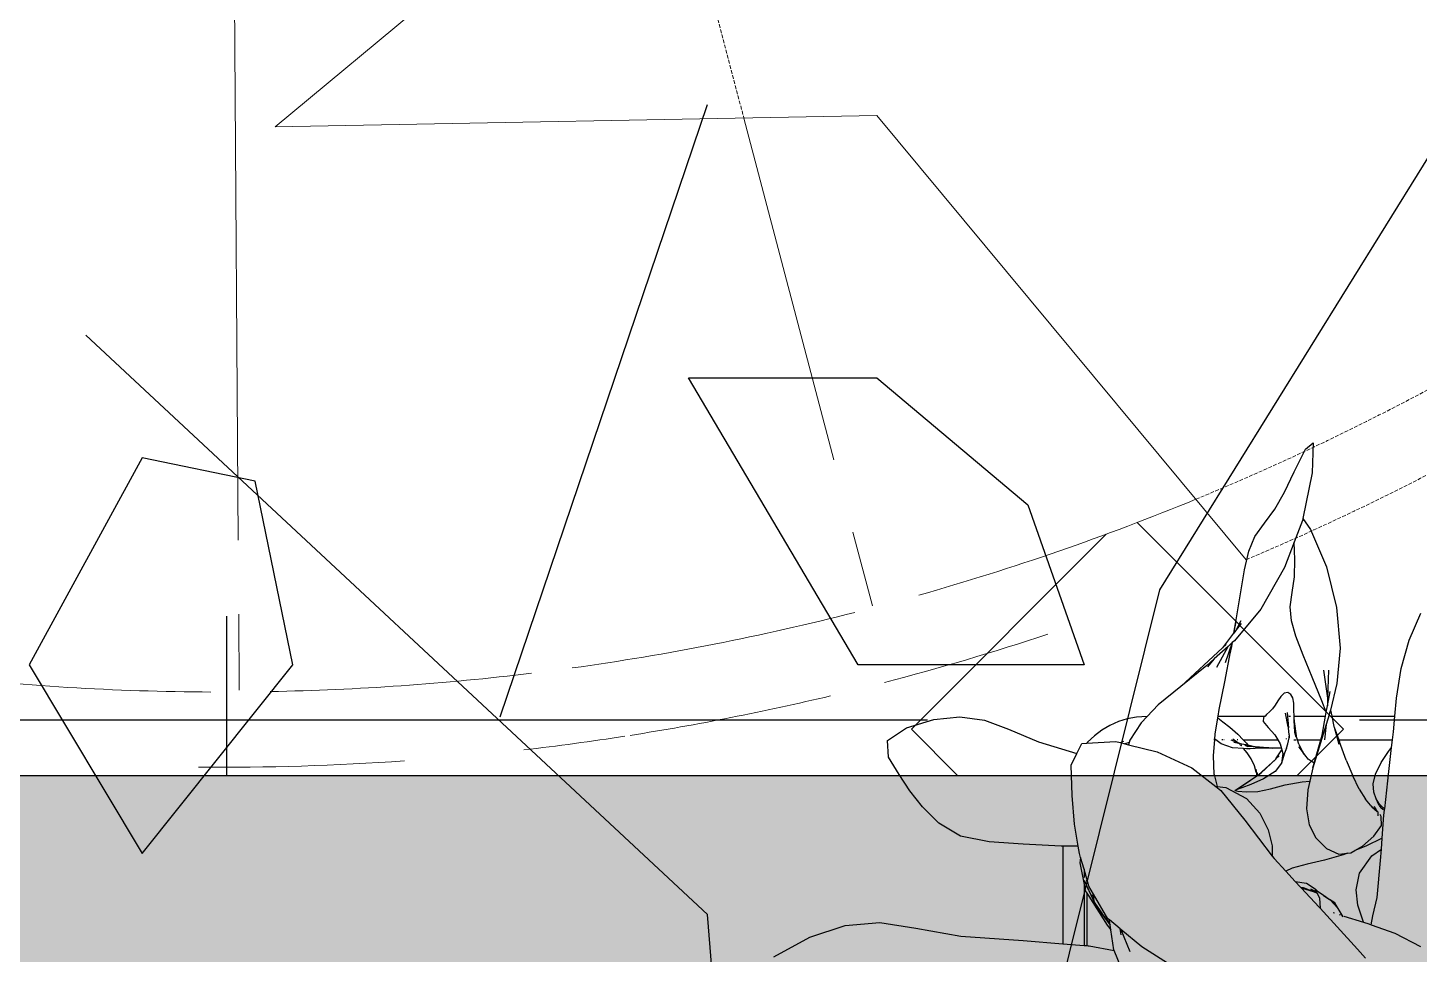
# Model space of a CAD drawing. Header units: millimetres. Extents: x -4865574 to 353735, y -2734656 to 279194.
# Drawn here: x -4839137 to -4838211, y -2673251 to -2672635 of the extents above; entities that cross this region are included whole.
import ezdxf

# ---------------------------------------------------------------- set-up
doc = ezdxf.new("R2010")
doc.units = ezdxf.units.MM
doc.linetypes.add('AM-Overhead', pattern=[3.5, 2.5, -1])
for name, color, linetype in [('+AT9 - Trees', 3, 'Continuous'), ('+AT9-Hardscape', 1, 'Continuous'), ('+AT9-Hatch', 8, 'Continuous')]:
    doc.layers.add(name, color=color, linetype=linetype)
doc.layers.add('STAIR', color=6, linetype='Continuous', lineweight=9)
doc.layers.add('STAIR-1', color=6, linetype='AM-Overhead', lineweight=9)

# ---------------------------------------------------------------- blocks, each defined once
blk = doc.blocks.new('T26')
at = {"color": 0, "linetype": 'Continuous'}
for points in [[(-471.5, 1882.2), (-304.2, 2376.5)], [(304.2, 2376.5), (60.8, 1984.8), (-121.7, 1251), (15.2, 969.6), (45.6, 1174.9), (623.6, 1589.4), (669.2, 2319.4)], [(-45.6, 133.1), (-15.2, 635), (-273.8, 1346), (-304.2, 1722.5), (-806.1, 2190.2)]]:
    blk.add_lwpolyline(points, dxfattribs=at)
for points in [[(0, 1924), (-182.5, 1924), (-319.4, 2155.9), (-167.3, 2155.9), (-45.6, 2053.3)], [(-669.2, 2072.3), (-760.5, 2091.3), (-851.7, 1924), (-760.5, 1771.9), (-638.8, 1924)]]:
    blk.add_lwpolyline(points, close=True, dxfattribs=at)
blk = doc.blocks.new('plant1')
at = {"layer": '+AT9 - Trees'}
for p, q in [((-75.86, 403.09), (-68.34, 418.36)), ((-68.34, 418.36), (-63.14, 422.54)), ((-63.14, 422.54), (-63.81, 402.54)), ((-82.3, 389.69), (-75.86, 403.09)), ((-63.81, 402.54), (-69.96, 372.17)), ((-88.58, 378.29), (-82.3, 389.69)), ((-95.61, 369.01), (-88.58, 378.29)), ((-70.23, 370.81), (-75.73, 356.41)), ((-69.96, 372.17), (-70.23, 370.81)), ((-69.96, 372.17), (-64.95, 364.76)), ((-101.87, 360.21), (-95.61, 369.01)), ((-64.95, 364.76), (-54.37, 340.11)), ((-105.87, 350.33), (-101.87, 360.21)), ((-75.73, 356.41), (-82.18, 339.53)), ((-75.25, 344.96), (-75.73, 356.41)), ((-108.72, 338.04), (-105.87, 350.33)), ((-75.52, 333.45), (-75.25, 344.96)), ((-111.5, 322.07), (-108.72, 338.04)), ((-82.18, 339.53), (-97.85, 311.87)), ((-77.12, 323.03), (-75.52, 333.45)), ((-54.37, 340.11), (-47.67, 312.86)), ((-114.53, 303.53), (-111.5, 322.07)), ((-78.34, 313.35), (-77.12, 323.03)), ((-97.85, 311.87), (-115.52, 290.88)), ((-77.5, 304.12), (-78.34, 313.35)), ((-47.67, 312.86), (-45.25, 286.03)), ((0.67, 291.3), (8.39, 309.16)), ((-114.53, 303.53), (-116.02, 295.82)), ((-115.88, 296), (-114.53, 303.53)), ((-115.21, 296.87), (-115.88, 296)), ((-114.28, 298.08), (-115.21, 296.87)), ((-115.17, 297.04), (-115.21, 296.87)), ((-111.13, 304.1), (-114.28, 298.08)), ((-111.01, 302.31), (-114.28, 298.08)), ((-74.65, 293.88), (-77.5, 304.12)), ((-119.75, 287.07), (-128.88, 278.83)), ((-127.29, 273.22), (-119.75, 287.07)), ((-116.02, 295.82), (-123.54, 286.07)), ((-123.54, 286.07), (-121.04, 288.39)), ((-116.91, 289.63), (-121.67, 276.18)), ((-116.91, 289.63), (-119.75, 287.07)), ((-117.47, 287.14), (-118.85, 281.23)), ((-118.14, 283.44), (-117.47, 287.14)), ((-116.91, 289.63), (-117.47, 287.14)), ((-115.52, 290.88), (-116.91, 289.63)), ((-115.88, 296), (-116.02, 295.82)), ((-69.86, 281.24), (-74.65, 293.88)), ((-4.58, 272.49), (0.67, 291.3)), ((-151.07, 260.54), (-123.54, 286.07)), ((-128.88, 278.83), (-133.74, 274.45)), ((-128.88, 278.83), (-133.3, 273.43)), ((-121.93, 263.45), (-118.14, 283.44)), ((-63.86, 266.74), (-69.86, 281.24)), ((-45.25, 286.03), (-47.5, 262.53)), ((-133.74, 274.45), (-151.07, 260.54)), ((-56.17, 271.37), (-53.52, 252.68)), ((-53.03, 271.19), (-53.52, 252.68)), ((-7.67, 252.66), (-4.58, 272.49)), ((-151.07, 260.54), (-166.11, 248.15)), ((-125.54, 245.13), (-121.93, 263.45)), ((-57.38, 250.93), (-63.86, 266.74)), ((-47.5, 262.53), (-51.72, 244.79)), ((-86.72, 250.94), (-88.46, 248.1)), ((-84.67, 253.89), (-86.72, 250.94)), ((-82.42, 256), (-84.67, 253.89)), ((-80.04, 256.35), (-82.42, 256)), ((-77.99, 255.22), (-80.04, 256.35)), ((-76.66, 252.86), (-77.99, 255.22)), ((-75.99, 249.33), (-76.66, 252.86)), ((-54.41, 243.47), (-57.38, 250.93)), ((-53.65, 247.62), (-51.91, 257.12)), ((-53.52, 252.68), (-53.65, 247.62)), ((-8.8, 240.78), (-7.67, 252.66)), ((-166.11, 248.15), (-173.45, 240.51)), ((-126.46, 239.66), (-126.27, 240.79)), ((-126.27, 240.79), (-125.54, 245.13)), ((-126.27, 240.79), (-95.09, 240.79)), ((-95.09, 240.79), (-96.08, 239.81)), ((-94.11, 241.76), (-95.09, 240.79)), ((-92.09, 243.57), (-94.11, 241.76)), ((-90.16, 245.57), (-92.09, 243.57)), ((-88.46, 248.1), (-90.16, 245.57)), ((-79.66, 233.65), (-81.48, 242.73)), ((-80.44, 243.1), (-79.55, 232.96)), ((-79.38, 240.79), (-78.25, 240.79)), ((-76.25, 240.79), (-75.87, 240.79)), ((-75.91, 244.67), (-75.99, 249.33)), ((-75.87, 240.79), (-75.91, 244.67)), ((-75.79, 240.79), (-75.91, 244.67)), ((-75.86, 238.36), (-75.87, 240.79)), ((-75.87, 240.79), (-75.79, 240.79)), ((-75.79, 240.79), (-54.9, 240.78)), ((-75.68, 237.06), (-75.79, 240.79)), ((-57.22, 228.14), (-54.9, 240.78)), ((-54.9, 240.78), (-54.41, 243.47)), ((-54.41, 243.47), (-53.65, 247.62)), ((-52.45, 241.7), (-54.41, 235.28)), ((-52.07, 243.32), (-52.45, 241.7)), ((-51.72, 244.79), (-52.07, 243.32)), ((-52.03, 242.18), (-52.07, 243.32)), ((-51.72, 244.79), (-50.83, 240.78)), ((-50.83, 240.78), (-49.29, 233.85)), ((-50.83, 240.78), (-8.8, 240.78)), ((-9.81, 230.23), (-8.8, 240.78)), ((-346.09, 224.54), (-333.63, 233.06)), ((-333.63, 233.06), (-315.28, 238.49)), ((-315.28, 238.49), (-298.13, 240.23)), ((-298.13, 240.23), (-281.78, 238.13)), ((-281.78, 238.13), (-265.78, 232.02)), ((-265.78, 232.02), (-245.71, 223.7)), ((-203.69, 231.4), (-208.64, 227.68)), ((-198.35, 234.54), (-203.69, 231.4)), ((-192.67, 237.06), (-198.35, 234.54)), ((-186.74, 238.91), (-192.67, 237.06)), ((-180.64, 240.04), (-186.74, 238.91)), ((-177.45, 236.35), (-184.95, 224.73)), ((-173.45, 240.51), (-180.64, 240.04)), ((-173.45, 240.51), (-177.45, 236.35)), ((-128.29, 228.74), (-126.46, 239.66)), ((-126.46, 239.66), (-123.25, 237.03)), ((-123.25, 237.03), (-118.57, 233.39)), ((-118.57, 233.39), (-113.28, 228.77)), ((-96.08, 239.81), (-96.28, 237.14)), ((-96.28, 237.14), (-93.03, 233.23)), ((-93.03, 233.23), (-88.55, 228.22)), ((-79.66, 233.65), (-79.63, 233.37)), ((-79.55, 232.96), (-79.63, 233.37)), ((-79.55, 232.96), (-79.56, 232.86)), ((-78.99, 228.24), (-79.56, 232.86)), ((-75.86, 238.36), (-75.55, 232.36)), ((-75.61, 234.54), (-75.86, 238.36)), ((-75.86, 238.36), (-75.68, 237.06)), ((-75.68, 237.06), (-74.44, 227.63)), ((-75.61, 234.54), (-75.68, 237.06)), ((-75.31, 229.87), (-75.61, 234.54)), ((-75.55, 232.36), (-75.61, 234.54)), ((-54.41, 235.28), (-58.18, 222.94)), ((-54.41, 235.28), (-55.59, 225.04)), ((-49.29, 233.85), (-49.19, 233.45)), ((-49.19, 233.45), (-46.17, 222.05)), ((-49.19, 233.45), (-46.17, 224.9)), ((-345.51, 213.56), (-346.09, 224.54)), ((-245.71, 223.7), (-220.24, 215.86)), ((-220.24, 215.86), (-216.87, 222.53)), ((-216.87, 222.53), (-213.74, 222.73)), ((-213.74, 222.73), (-194.56, 223.94)), ((-213.16, 223.42), (-213.74, 222.73)), ((-208.64, 227.68), (-213.16, 223.42)), ((-194.56, 223.94), (-191.25, 223.1)), ((-191.25, 223.1), (-189.14, 224.04)), ((-191.25, 223.1), (-188.36, 222.37)), ((-185.39, 223.26), (-188.36, 222.37)), ((-188.36, 222.37), (-185.84, 221.74)), ((-185.39, 223.26), (-185.84, 221.74)), ((-184.95, 224.73), (-185.39, 223.26)), ((-129.51, 214.51), (-128.62, 224.9)), ((-128.62, 224.9), (-129.1, 224.9)), ((-128.57, 225.39), (-129.01, 225.7)), ((-128.62, 224.9), (-128.57, 225.39)), ((-127.9, 224.9), (-128.62, 224.9)), ((-128.57, 225.39), (-128.29, 228.74)), ((-127.9, 224.9), (-128.57, 225.39)), ((-124.25, 222.3), (-127.9, 224.9)), ((-116.75, 219.66), (-124.25, 222.3)), ((-123.3, 224.9), (-123.89, 224.9)), ((-122.23, 224.9), (-122.45, 224.9)), ((-117.86, 224.93), (-113.17, 223.11)), ((-116.46, 225.65), (-113.17, 223.11)), ((-110.55, 222.08), (-116, 223.15)), ((-113.34, 224.9), (-113.59, 224.9)), ((-113.28, 228.77), (-109.64, 224.9)), ((-113.17, 223.11), (-110.55, 222.08)), ((-112.33, 222.18), (-112.41, 222.2)), ((-112.12, 222.05), (-112.33, 222.18)), ((-112.31, 222.09), (-112.33, 222.18)), ((-106.69, 221.32), (-110.55, 222.08)), ((-109.64, 224.9), (-86.6, 224.9)), ((-109.64, 224.9), (-107.53, 222.65)), ((-107.53, 222.65), (-106.69, 221.32)), ((-88.55, 228.22), (-86.6, 224.9)), ((-86.6, 224.9), (-85.02, 222.21)), ((-85.02, 222.21), (-84.25, 219.32)), ((-80.92, 225.52), (-80.81, 225.94)), ((-80.9, 219.35), (-79.89, 222.37)), ((-80.66, 225.73), (-80.69, 225.54)), ((-80.57, 225.6), (-80.58, 225.55)), ((-79.89, 222.37), (-79, 226.32)), ((-79.5, 224.9), (-79.41, 224.9)), ((-79.1, 227.52), (-79.11, 227.48)), ((-79, 226.32), (-79.11, 227.48)), ((-78.99, 228.24), (-79, 226.32)), ((-76.01, 224.9), (-74.39, 224.9)), ((-74.42, 226.71), (-75.31, 229.87)), ((-73.59, 224.9), (-74.44, 227.63)), ((-73.59, 224.9), (-58.13, 224.9)), ((-72.7, 222.03), (-73.59, 224.9)), ((-58.18, 222.94), (-63.33, 206.26)), ((-62.42, 209.52), (-58.13, 224.9)), ((-58.18, 222.94), (-57.22, 228.14)), ((-58.13, 224.9), (-57.22, 228.14)), ((-46.17, 224.9), (-10.43, 224.9)), ((-46.17, 224.9), (-45.69, 223.54)), ((-41.21, 211.5), (-45.69, 223.54)), ((-11, 219.98), (-10.43, 224.9)), ((-10.43, 224.9), (-9.81, 230.23)), ((-338.41, 201.82), (-345.51, 213.56)), ((-224.12, 208.16), (-220.24, 215.86)), ((-185.84, 221.74), (-166.97, 216.98)), ((-166.97, 216.98), (-143.77, 206.29)), ((-128.88, 201.85), (-129.51, 214.51)), ((-109.45, 219.17), (-116.75, 219.66)), ((-111.78, 222.03), (-111.65, 221.93)), ((-111.43, 221.23), (-111.58, 221.39)), ((-110.85, 221.31), (-110.91, 221.32)), ((-110.85, 221.31), (-110.68, 221.18)), ((-107.06, 216.32), (-109.45, 219.17)), ((-107.4, 219.03), (-109.45, 219.17)), ((-108.4, 221.13), (-108.53, 221.17)), ((-107.95, 221.02), (-108.11, 221.03)), ((-107.78, 221), (-107.95, 221.02)), ((-107.78, 221), (-106.67, 220.56)), ((-106.39, 220.85), (-107.78, 221)), ((-105.28, 219.1), (-107.4, 219.03)), ((-104.38, 212.25), (-107.06, 216.32)), ((-103, 220.6), (-106.69, 221.32)), ((-106.39, 220.85), (-106.17, 220.51)), ((-101.79, 220.36), (-106.39, 220.85)), ((-106.39, 220.85), (-103, 220.6)), ((-98, 219.34), (-105.28, 219.1)), ((-105.28, 219.1), (-105.07, 218.77)), ((-101.79, 220.36), (-103, 220.6)), ((-103, 220.6), (-96.57, 220.06)), ((-90.31, 219.54), (-101.79, 220.36)), ((-101.79, 220.36), (-96.57, 220.06)), ((-90.31, 219.54), (-98, 219.34)), ((-96.57, 220.06), (-84.44, 219.36)), ((-96.57, 220.06), (-90.31, 219.54)), ((-84.44, 219.36), (-90.31, 219.54)), ((-87.94, 212.25), (-83.99, 218.35)), ((-85.8, 214.25), (-87.94, 212.25)), ((-84.25, 219.32), (-84.44, 219.36)), ((-84.25, 219.32), (-83.99, 218.35)), ((-82.27, 216.22), (-84.23, 209.55)), ((-83.31, 215.8), (-84.23, 209.55)), ((-83.99, 218.35), (-83.31, 215.8)), ((-80.9, 219.35), (-82.27, 216.22)), ((-82.16, 218.9), (-82.22, 218.91)), ((-72.7, 222.03), (-70.37, 217.37)), ((-72.43, 220.21), (-72.43, 220.24)), ((-72.43, 220.21), (-69.88, 216.38)), ((-70.37, 217.37), (-72.43, 220.21)), ((-67.86, 213.88), (-70.37, 217.37)), ((-70.37, 217.37), (-69.88, 216.38)), ((-67.86, 213.88), (-69.88, 216.38)), ((-66.43, 212.1), (-67.86, 213.88)), ((-17.89, 209.82), (-13.09, 217.26)), ((-13.09, 217.26), (-11, 219.98)), ((-12.88, 203.87), (-11, 219.98)), ((-223.41, 187.94), (-224.12, 208.16)), ((-143.77, 206.29), (-127.97, 194.02)), ((-102.26, 207.76), (-104.38, 212.25)), ((-100.98, 203.55), (-102.26, 207.76)), ((-101.35, 205.49), (-101.3, 205.36)), ((-101.3, 205.36), (-100.8, 202.94)), ((-101.3, 205.36), (-100.98, 203.55)), ((-100.8, 202.94), (-100.98, 203.55)), ((-100.98, 203.55), (-100.51, 201.13)), ((-88, 212.17), (-99.56, 201.78)), ((-97.63, 203.09), (-88, 212.17)), ((-88.31, 203.84), (-96.06, 199)), ((-84.23, 209.55), (-88.31, 203.84)), ((-87.98, 212.2), (-88, 212.17)), ((-87.94, 212.25), (-87.98, 212.2)), ((-62.42, 209.52), (-66.43, 212.1)), ((-63.33, 206.26), (-65.29, 197.58)), ((-63.33, 206.26), (-62.42, 209.52)), ((-41.21, 211.5), (-36.83, 200.93)), ((-21.73, 202.11), (-17.89, 209.82)), ((-15.57, 179.18), (-12.88, 203.87)), ((-331.34, 190.96), (-338.41, 201.82)), ((-128.88, 201.85), (-126.99, 193.9)), ((-115.25, 191.22), (-104.84, 198.18)), ((-114.27, 191.75), (-104.84, 198.18)), ((-104.49, 195.3), (-110.62, 193)), ((-104.84, 198.18), (-100.51, 201.13)), ((-96.06, 199), (-104.49, 195.3)), ((-100.51, 201.13), (-100.2, 201.34)), ((-100.38, 203.04), (-100.2, 201.34)), ((-100.2, 201.34), (-99.56, 201.78)), ((-99.56, 201.78), (-97.63, 203.09)), ((-91.44, 192.46), (-81.67, 194.98)), ((-81.67, 194.98), (-70.46, 197.14)), ((-70.46, 197.14), (-65.29, 197.58)), ((-65.29, 197.58), (-66.61, 191.72)), ((-32.51, 192.2), (-36.83, 200.93)), ((-23.2, 195.62), (-21.73, 202.11)), ((-22.85, 190.22), (-23.2, 195.62)), ((-323.01, 180.39), (-331.34, 190.96)), ((-221.86, 168.9), (-223.41, 187.94)), ((-127.97, 194.02), (-126.99, 193.9)), ((-127.97, 194.02), (-124.49, 191.33)), ((-126.99, 193.9), (-121.25, 193.17)), ((-124.49, 191.33), (-108.67, 171.58)), ((-121.25, 193.17), (-107.5, 185.93)), ((-114.27, 191.75), (-115.25, 191.22)), ((-115.25, 191.22), (-113.19, 190.92)), ((-110.62, 193), (-114.27, 191.75)), ((-113.19, 190.92), (-107.69, 190.38)), ((-107.69, 190.38), (-100.02, 190.58)), ((-107.5, 185.93), (-98.5, 176.11)), ((-100.02, 190.58), (-91.44, 192.46)), ((-66.61, 191.72), (-67.57, 179.2)), ((-32.51, 192.2), (-28.32, 185.54)), ((-25.01, 181.46), (-28.32, 185.54)), ((-21.24, 185.76), (-22.85, 190.22)), ((-20.27, 183.66), (-21.24, 185.76)), ((-18.95, 182.28), (-21.24, 185.76)), ((-312.14, 169.48), (-323.01, 180.39)), ((-98.5, 176.11), (-93.17, 165.14)), ((-67.57, 179.2), (-65.83, 168.55)), ((-25.01, 181.46), (-24.8, 181.27)), ((-24.5, 180.88), (-24.8, 181.27)), ((-20.54, 177.4), (-24.8, 181.27)), ((-24.5, 180.88), (-24.03, 180.33)), ((-24.03, 180.33), (-20.54, 177.4)), ((-22.89, 180.6), (-21.73, 179.35)), ((-20.57, 177.61), (-21.73, 179.35)), ((-20.57, 177.61), (-21.73, 178.98)), ((-20.15, 177.05), (-20.57, 177.61)), ((-20.54, 177.4), (-20.57, 177.61)), ((-20.15, 177.05), (-20.54, 177.4)), ((-19.2, 181.35), (-20.27, 183.66)), ((-20.15, 177.05), (-20.09, 174.35)), ((-19.2, 181.35), (-18.05, 179.8)), ((-16.57, 179.8), (-18.95, 182.28)), ((-16.82, 178.59), (-18.05, 179.8)), ((-15.69, 178.16), (-16.82, 178.59)), ((-15.57, 179.18), (-16.57, 179.8)), ((-16.04, 174.9), (-15.69, 178.16)), ((-15.69, 178.16), (-15.57, 179.18)), ((-297.67, 160.85), (-312.14, 169.48)), ((-219.33, 154.2), (-221.86, 168.9)), ((-108.67, 171.58), (-90.34, 147.52)), ((-65.83, 168.55), (-61.41, 159.71)), ((-22.72, 160.88), (-17.7, 168.02)), ((-17.91, 174.04), (-18.67, 175.4)), ((-17.7, 168.02), (-17.91, 174.04)), ((-17.17, 159.51), (-16.04, 174.9)), ((-278.62, 157.08), (-297.67, 160.85)), ((-93.17, 165.14), (-90.47, 154.43)), ((-61.41, 159.71), (-54.33, 152.62)), ((-30.41, 154.37), (-22.72, 160.88)), ((-17.17, 159.51), (-28.12, 154.31)), ((-17.7, 152.34), (-17.17, 159.51)), ((-255.98, 155.69), (-278.62, 157.08)), ((-230.65, 154.26), (-255.98, 155.69)), ((-229.64, 154.26), (-230.65, 154.26)), ((-219.33, 154.2), (-229.64, 154.26)), ((-229.64, 154.26), (-229.62, 89.43)), ((-218.49, 149.36), (-219.33, 154.2)), ((-217.78, 146.83), (-218.49, 149.36)), ((-90.47, 154.43), (-90.34, 147.52)), ((-43.25, 148.47), (-55.7, 144.87)), ((-54.33, 152.62), (-46.1, 148.85)), ((-46.1, 148.85), (-40.22, 149.64)), ((-40.22, 149.64), (-43.25, 148.47)), ((-40.22, 149.64), (-38.17, 149.91)), ((-38.17, 149.91), (-35.41, 151.5)), ((-35.41, 151.5), (-30.41, 154.37)), ((-28.12, 154.31), (-35.41, 151.5)), ((-24.07, 147.94), (-17.7, 152.34)), ((-18.26, 144.74), (-17.7, 152.34)), ((-217.78, 146.83), (-218.36, 143.09)), ((-218.36, 143.09), (-215.51, 128.75)), ((-215.52, 138.87), (-217.78, 146.83)), ((-215.52, 138.87), (-215.52, 133.54)), ((-212.33, 127.58), (-215.52, 138.87)), ((-90.34, 147.52), (-89.18, 146)), ((-89.18, 146), (-81.38, 137.61)), ((-77.02, 139.62), (-81.38, 137.61)), ((-67.05, 142.28), (-77.02, 139.62)), ((-55.7, 144.87), (-67.05, 142.28)), ((-32.22, 136.37), (-24.07, 147.94)), ((-20.64, 120.04), (-18.26, 144.74)), ((-212.41, 124.73), (-215.17, 131.48)), ((-213.69, 130.9), (-213.69, 131.65)), ((-81.38, 137.61), (-75.07, 130.82)), ((-75.07, 130.82), (-67.59, 129.76)), ((-75.07, 130.82), (-71.53, 127.01)), ((-67.59, 129.76), (-61.84, 125.83)), ((-34.6, 125.13), (-32.22, 136.37)), ((-215.51, 128.75), (-214.7, 124.63)), ((-215.51, 128.75), (-215.51, 88.31)), ((-214.7, 124.63), (-213.68, 123.03)), ((-213.68, 123.03), (-212.38, 120.98)), ((-213.68, 123.03), (-213.68, 88.16)), ((-212.11, 124.79), (-212.68, 126.03)), ((-212.41, 124.73), (-209.58, 118.98)), ((-212.38, 120.98), (-200.2, 101.81)), ((-209.25, 122.35), (-212.33, 127.58)), ((-210.65, 122.24), (-209.58, 118.98)), ((-199.69, 106.06), (-209.25, 122.35)), ((-208.72, 117.54), (-209.25, 122.35)), ((-71.53, 127.01), (-69.75, 126.69)), ((-71.53, 127.01), (-71.18, 126.63)), ((-71.18, 126.63), (-62.53, 123.87)), ((-71.18, 126.63), (-59.14, 113.67)), ((-69.75, 126.69), (-62.53, 123.87)), ((-60.89, 123.88), (-64.7, 125.77)), ((-64.7, 125.77), (-60.74, 123.57)), ((-62.53, 123.87), (-60.51, 123.08)), ((-61.84, 125.83), (-59.76, 123.91)), ((-61.84, 125.83), (-60.89, 123.88)), ((-60.89, 123.88), (-60.74, 123.57)), ((-60.74, 123.57), (-60.51, 123.08)), ((-60.51, 123.08), (-58.9, 119.77)), ((-56.42, 121.66), (-59.76, 123.91)), ((-59.43, 123.48), (-59.16, 123.31)), ((-59.43, 123.48), (-59.18, 123.33)), ((-58.59, 122.74), (-58.74, 122.81)), ((-57.89, 121.99), (-57.79, 121.93)), ((-54.83, 120.87), (-56.42, 121.66)), ((-56.42, 121.66), (-52.32, 118.9)), ((-54.83, 120.87), (-52.32, 118.9)), ((-33.38, 114.98), (-34.6, 125.13)), ((-209.58, 118.98), (-208.52, 115.75)), ((-208.72, 117.54), (-207.92, 115.6)), ((-208.67, 117.13), (-208.72, 117.54)), ((-208.67, 117.13), (-207.92, 115.6)), ((-208.52, 115.75), (-208.67, 117.13)), ((-208.52, 115.75), (-198.14, 101.76)), ((-203.77, 109.79), (-208.52, 115.75)), ((-207.92, 115.6), (-203.77, 109.79)), ((-59.14, 113.67), (-58.7, 113.19)), ((-58.9, 119.77), (-58.53, 113.12)), ((-58.7, 113.19), (-58.53, 113.12)), ((-58.7, 113.19), (-58.53, 113.01)), ((-58.53, 113.12), (-58.53, 113.01)), ((-58.53, 113.01), (-33.66, 85.72)), ((-52.32, 118.9), (-52.28, 118.85)), ((-48.84, 116.6), (-52.28, 118.85)), ((-52.28, 118.85), (-51.93, 118.49)), ((-51.93, 118.49), (-47.81, 115.09)), ((-51.93, 118.49), (-47.02, 113.31)), ((-47.81, 115.09), (-48.84, 116.6)), ((-43.41, 107.29), (-47.81, 115.09)), ((-47.32, 113.99), (-43.41, 107.29)), ((-30.62, 106.48), (-33.38, 114.98)), ((-23.36, 108.03), (-20.64, 120.04)), ((-374.46, 101.43), (-351.19, 103.42)), ((-351.19, 103.42), (-327.41, 99.79)), ((-198.32, 102.97), (-203.77, 109.79)), ((-200.2, 101.81), (-197.66, 98.64)), ((-198.66, 105.21), (-199.69, 106.06)), ((-198.32, 102.97), (-198.66, 105.21)), ((-191.44, 99.24), (-198.66, 105.21)), ((-198.14, 101.76), (-198.32, 102.97)), ((-49.85, 110.16), (-49, 109.88)), ((-45.79, 108.8), (-45.14, 108.59)), ((-42.77, 107.8), (-29.7, 103.73)), ((-29.7, 103.73), (-30.62, 106.48)), ((-29.7, 103.73), (-26.15, 102.63)), ((-26.15, 102.63), (-24.47, 102.02)), ((-24.47, 102.02), (-23.36, 108.03)), ((-24.47, 102.02), (-8.73, 96.35)), ((-421.87, 80.67), (-397.82, 93.83)), ((-397.82, 93.83), (-374.46, 101.43)), ((-327.41, 99.79), (-297.49, 94.51)), ((-297.49, 94.51), (-255.94, 91.52)), ((-197.66, 98.64), (-198.14, 101.76)), ((-195.63, 85.32), (-197.66, 98.64)), ((-190.75, 95.21), (-191.44, 99.24)), ((-191.09, 98.95), (-191.44, 99.24)), ((-191.09, 98.95), (-185.05, 84.23)), ((-177.1, 87.38), (-191.09, 98.95)), ((-8.73, 96.35), (8.14, 87.58)), ((-255.94, 91.52), (-229.62, 89.43)), ((-229.62, 89.43), (-215.51, 88.31)), ((-215.51, 88.31), (-213.68, 88.16)), ((-213.68, 88.16), (-212.84, 88.1)), ((-212.84, 88.1), (-212.01, 87.94)), ((-212.01, 87.94), (-195.44, 84.84)), ((-195.44, 84.84), (-195.63, 85.32)), ((-186.1, 61.98), (-195.44, 84.84)), ((-160.02, 76.57), (-177.1, 87.38)), ((-33.66, 85.72), (-28.25, 79.78))]:
    blk.add_line(p, q, dxfattribs=at)

msp = doc.modelspace()

# ---------------------------------------------------------------- hatches: boundary and pattern name
at = {"layer": '+AT9-Hatch'}
h = msp.add_hatch(dxfattribs=at)
h.set_pattern_fill('CTYSQMK2', color=8, scale=2, angle=90)
h.set_pattern_definition([(90, (9e-15, 143.7), (-609.6, 609.6), [931.82948, -287.37052]), (180, (-143.7, 9e-15), (-609.6, -609.6), [931.82948, -287.37052]), (135, (-609.6, 465.9), (-609.60134, -609.60134), [203.2, -658.90648]), (405, (-609.6, 465.9), (-609.60134, 609.60134), [203.2, -658.90648]), (135, (-465.9, 609.6), (-609.60134, -609.60134), [203.2, -658.90648]), (405, (-753.3, 609.6), (-609.60134, 609.60134), [203.2, -658.90648])])
h.paths.add_polyline_path([(-4841253.64, -2670527.1), (-4841253.64, -2670577.1), (-4841253.64, -2671727.1), (-4841253.64, -2671777.1), (-4841253.64, -2672927.1), (-4841253.64, -2672977.1), (-4841253.64, -2673132.1), (-4822653.64, -2673132.1), (-4822653.64, -2672397.12), (-4822653.64, -2672347.12), (-4822653.64, -2671197.12), (-4822653.64, -2671147.12), (-4822653.64, -2669997.12), (-4822653.64, -2669947.12), (-4822653.64, -2668797.12), (-4822653.64, -2668747.12), (-4822653.64, -2666527.71), (-4841380.2, -2666527.71), (-4841253.64, -2669327.1), (-4841253.64, -2669377.1), (-4841322.64, -2669377.1), (-4841322.64, -2670527.1)])
edge = h.paths.add_edge_path(flags=16)
edge.add_spline(control_points=[(-4840332.71, -2670233.77), (-4840264.11, -2670154.24), (-4840112.57, -2670007.56), (-4839849.53, -2669831.8), (-4839559.26, -2669705.99), (-4839251.16, -2669634.19), (-4838935.19, -2669618.73), (-4838621.55, -2669660.09), (-4838320.38, -2669756.96), (-4838041.43, -2669906.18), (-4837793.72, -2670102.95), (-4837585.24, -2670340.89), (-4837422.74, -2670612.33), (-4837311.47, -2670908.47), (-4837255.04, -2671219.75), (-4837255.26, -2671536.11), (-4837312.12, -2671847.31), (-4837423.8, -2672143.3), (-4837586.67, -2672414.51), (-4837795.48, -2672652.17), (-4838043.47, -2672848.59), (-4838229.57, -2672947.82), (-4838326.31, -2672988.7)], knot_values=[1.896909, 1.896909, 1.896909, 1.896909, 2.076953, 2.256997, 2.437041, 2.617085, 2.797128, 2.977172, 3.157216, 3.33726, 3.517304, 3.697348, 3.877392, 4.057436, 4.23748, 4.417524, 4.597568, 4.777611, 4.957655, 5.137699, 5.317743, 5.497787, 5.497787, 5.497787, 5.497787], degree=3, periodic=0)
edge.add_line((-4838326.31, -2672988.7), (-4838359.76, -2672948.48))
edge.add_arc((-4839007.5, -2671376.72), 1700, 285.82015, 292.39706, ccw=False)
edge.add_arc((-4839007.5, -2671376.72), 1700, 284.33833, 285.82015, ccw=False)
edge.add_line((-4838574.92, -2673019.37), (-4838587.41, -2672971.93))
edge.add_spline(control_points=[(-4838587.41, -2672971.93), (-4838612.36, -2672978.5), (-4838728.83, -2673006.28), (-4838866.08, -2673023.55), (-4838978.09, -2673026.16), (-4838996.21, -2673026.28)], knot_values=[1.503934, 1.503934, 1.503934, 1.503934, 1.550862, 1.721628, 1.75459, 1.75459, 1.75459, 1.75459], degree=3, periodic=0)
edge.add_spline(control_points=[(-4838996.21, -2673026.28), (-4839071.98, -2673026.8), (-4839209.87, -2673018.24), (-4839345.5, -2672992.51), (-4839405.72, -2672977.53)], knot_values=[1.253278, 1.253278, 1.253278, 1.253278, 1.391083, 1.503934, 1.503934, 1.503934, 1.503934], degree=3, periodic=0)
edge.add_line((-4839405.72, -2672977.53), (-4839414.25, -2673011.83))
edge.add_arc((-4839007.5, -2671376.72), 1700, 256.16397, 256.74344)
edge.add_arc((-4839007.5, -2671376.72), 1700, 257.18944, 258.22853)
edge.add_line((-4839346.01, -2673038.88), (-4839414.25, -2673011.83))
edge.add_arc((-4839007.5, -2671376.72), 1700, 255.21191, 256.16397, ccw=False)
edge.add_arc((-4839007.5, -2671376.72), 1700, 248.7552, 255.21191, ccw=False)
edge.add_arc((-4839007.5, -2671376.72), 1700, 247.27819, 248.7552, ccw=False)
edge.add_arc((-4839007.5, -2671376.72), 1700, 240.78105, 247.27819, ccw=False)
edge.add_line((-4839839.27, -2672859.34), (-4839863.74, -2672902.95))
edge.add_spline(control_points=[(-4839863.74, -2672902.95), (-4839953.85, -2672852.39), (-4840039.47, -2672793.84), (-4840119.26, -2672728.2)], knot_values=[7.091892, 7.091892, 7.091892, 7.091892, 7.269014, 7.269014, 7.269014, 7.269014], degree=3, periodic=0)
edge.add_spline(control_points=[(-4840128.19, -2672720.8), (-4840204.58, -2672657.11), (-4840349.22, -2672513.95), (-4840466.97, -2672347.88), (-4840519.03, -2672258.64)], knot_values=[6.737646, 6.737646, 6.737646, 6.737646, 6.908139, 7.085262, 7.085262, 7.085262, 7.085262], degree=3, periodic=0)
edge.add_spline(control_points=[(-4840519.03, -2672258.64), (-4840571.1, -2672169.39), (-4840615.25, -2672075.53), (-4840650.78, -2671978.51)], knot_values=[6.560523, 6.560523, 6.560523, 6.560523, 6.737646, 6.737646, 6.737646, 6.737646], degree=3, periodic=0)
edge.add_spline(control_points=[(-4840650.78, -2671978.51), (-4840686.31, -2671881.49), (-4840728.45, -2671724.64), (-4840748.44, -2671563.89), (-4840752.75, -2671505.59)], knot_values=[6.283185, 6.283185, 6.283185, 6.283185, 6.460308, 6.560523, 6.560523, 6.560523, 6.560523], degree=3, periodic=0)
edge.add_spline(control_points=[(-4840752.75, -2671505.59), (-4840756.05, -2671460.85), (-4840761.29, -2671312.65), (-4840738.15, -2671061.22), (-4840655.49, -2670761.22), (-4840521.25, -2670480.47), (-4840400.19, -2670312.01), (-4840332.71, -2670233.77)], knot_values=[5.497787, 5.497787, 5.497787, 5.497787, 5.574695, 5.751817, 5.92894, 6.106063, 6.283185, 6.283185, 6.283185, 6.283185], degree=3, periodic=0)
h.paths.add_polyline_path([(-4839326.96, -2673046.43), (-4839311.45, -2673063.34), (-4839354.32, -2673040.97, -0.004534), (-4839397.33, -2673031.42, -0.002528), (-4839414.25, -2673011.83), (-4839345.13, -2673042.86, 0.002724), (-4839326.96, -2673046.43)], flags=16)
h.paths.add_polyline_path([(-4840527.23, -2670671.49), (-4839806.25, -2670671.49), (-4839806.25, -2671511.49), (-4840527.23, -2671511.49)], flags=0)
edge = h.paths.add_edge_path(flags=0)
edge.add_spline(control_points=[(-4840111.72, -2672534.05), (-4840150.4, -2672497.15), (-4840242.47, -2672400.04), (-4840321.8, -2672292.01), (-4840364.28, -2672224)], knot_values=[1.253278, 1.253278, 1.253278, 1.253278, 1.353541, 1.503934, 1.503934, 1.503934, 1.503934], degree=3, periodic=0)
edge.add_spline(control_points=[(-4840364.28, -2672224), (-4840357.21, -2672235.31), (-4840301.08, -2672322.76), (-4840217.97, -2672428.05), (-4840133.24, -2672513.52), (-4840111.72, -2672534.05)], knot_values=[0.484517, 0.484517, 0.484517, 0.484517, 0.50954, 0.679386, 0.735173, 0.735173, 0.735173, 0.735173], degree=3, periodic=0)
edge = h.paths.add_edge_path(flags=0)
edge.add_spline(control_points=[(-4840111.72, -2672534.05), (-4840082.71, -2672561.73), (-4839982.55, -2672650.36), (-4839871.74, -2672726), (-4839790.15, -2672771.78)], knot_values=[1.503934, 1.503934, 1.503934, 1.503934, 1.579131, 1.75459, 1.75459, 1.75459, 1.75459], degree=3, periodic=0)
edge.add_spline(control_points=[(-4839790.15, -2672771.78), (-4839853.67, -2672736.14), (-4839965.76, -2672662.78), (-4840067.72, -2672576.03), (-4840111.72, -2672534.05)], knot_values=[0.735173, 0.735173, 0.735173, 0.735173, 0.871769, 0.985829, 0.985829, 0.985829, 0.985829], degree=3, periodic=0)
edge = h.paths.add_edge_path(flags=0)
edge.add_spline(control_points=[(-4839814.61, -2672815.38), (-4839877.91, -2672779.87), (-4839985.91, -2672709.54), (-4840084.86, -2672627.16), (-4840126.03, -2672589.18)], knot_values=[0.751967, 0.751967, 0.751967, 0.751967, 0.883965, 0.985829, 0.985829, 0.985829, 0.985829], degree=3, periodic=0)
edge.add_spline(control_points=[(-4840126.03, -2672589.18), (-4840102.43, -2672610.96), (-4840005.37, -2672695.4), (-4839898.76, -2672768.18), (-4839814.61, -2672815.38)], knot_values=[1.520728, 1.520728, 1.520728, 1.520728, 1.579131, 1.75459, 1.75459, 1.75459, 1.75459], degree=3, periodic=0)
edge = h.paths.add_edge_path(flags=0)
edge.add_spline(control_points=[(-4840652.62, -2671498.2), (-4840645.71, -2671591.84), (-4840625.26, -2671719.27), (-4840590.19, -2671843.06), (-4840579.69, -2671876.12)], knot_values=[0, 0, 0, 0, 0.170766, 0.233862, 0.233862, 0.233862, 0.233862], degree=3, periodic=0)
edge.add_spline(control_points=[(-4840579.69, -2671876.12), (-4840600.55, -2671810.44), (-4840631.8, -2671685.45), (-4840648.22, -2671557.71), (-4840652.62, -2671498.2)], knot_values=[0.768761, 0.768761, 0.768761, 0.768761, 0.894089, 1.002623, 1.002623, 1.002623, 1.002623], degree=3, periodic=0)
edge = h.paths.add_edge_path(flags=0)
edge.add_spline(control_points=[(-4840146.23, -2672570.23), (-4840186.12, -2672532.17), (-4840274.71, -2672438.74), (-4840351.86, -2672335.5), (-4840391.82, -2672273.85)], knot_values=[1.270072, 1.270072, 1.270072, 1.270072, 1.370334, 1.503934, 1.503934, 1.503934, 1.503934], degree=3, periodic=0)
edge.add_spline(control_points=[(-4840391.82, -2672273.86), (-4840388.53, -2672278.93), (-4840333.72, -2672362.5), (-4840253.43, -2672463.55), (-4840166.97, -2672550.45), (-4840146.24, -2672570.23)], knot_values=[0.501311, 0.501311, 0.501311, 0.501311, 0.512298, 0.683065, 0.735173, 0.735173, 0.735173, 0.735173], degree=3, periodic=0)
edge = h.paths.add_edge_path(flags=0)
edge.add_line((-4839895.17, -2672826.56), (-4839834.4, -2672850.65))
edge.add_spline(control_points=[(-4839839.27, -2672859.34), (-4839849.15, -2672853.8), (-4839858.97, -2672848.16), (-4839868.74, -2672842.42)], knot_values=[7.249026, 7.249026, 7.249026, 7.249026, 7.269014, 7.269014, 7.269014, 7.269014], degree=3, periodic=0)
edge.add_line((-4839868.74, -2672842.42), (-4839941.73, -2672813.48))
edge.add_line((-4839939.89, -2672808.83), (-4839895.18, -2672826.56))
h.paths.add_polyline_path([(-4840166.04, -2672590.99), (-4840100.47, -2672669.39), (-4840150.27, -2672615.45), (-4840169.5, -2672594.62)], is_closed=False, flags=0)
edge = h.paths.add_edge_path(flags=0)
edge.add_spline(control_points=[(-4839918.84, -2672811.8), (-4839910.99, -2672816.78), (-4839903.1, -2672821.71), (-4839895.17, -2672826.56)], knot_values=[7.214485, 7.214485, 7.214485, 7.214485, 7.230895, 7.230895, 7.230895, 7.230895], degree=3, periodic=0)
edge.add_line((-4839895.18, -2672826.56), (-4839939.89, -2672808.83))
edge.add_line((-4839938.05, -2672804.18), (-4839918.86, -2672811.79))
h.paths.add_polyline_path([(-4839982.88, -2672772.65), (-4839999.56, -2672788.04), (-4840028.86, -2672722.85), (-4839992.38, -2672762.36)], is_closed=False, flags=0)
h.paths.add_polyline_path([(-4840491.18, -2672212.59), (-4840512.89, -2672219.24), (-4840511.71, -2672145.67), (-4840495.28, -2672199.22)], is_closed=False, flags=0)
h.paths.add_polyline_path([(-4840093.12, -2672662.6), (-4840046.59, -2672727.75), (-4840065.12, -2672707.68), (-4840100.47, -2672669.39)], is_closed=False, flags=0)
h.paths.add_polyline_path([(-4840418.51, -2672324.9), (-4840468.1, -2672263.82), (-4840435.47, -2672299.17), (-4840169.5, -2672594.62), (-4840418.5, -2672324.92)], is_closed=False, flags=0)
edge = h.paths.add_edge_path(flags=0)
edge.add_spline(control_points=[(-4840532.04, -2671860.99), (-4840552.26, -2671797.3), (-4840582.57, -2671676.09), (-4840598.49, -2671552.23), (-4840602.76, -2671494.52)], knot_values=[0.768761, 0.768761, 0.768761, 0.768761, 0.894089, 1.002623, 1.002623, 1.002623, 1.002623], degree=3, periodic=0)
edge.add_spline(control_points=[(-4840602.76, -2671494.52), (-4840596.09, -2671584.83), (-4840576.32, -2671708.41), (-4840542.37, -2671828.46), (-4840532.04, -2671860.99)], knot_values=[0, 0, 0, 0, 0.169847, 0.233862, 0.233862, 0.233862, 0.233862], degree=3, periodic=0)
h = msp.add_hatch(dxfattribs=at)
h.set_pattern_fill('GRAVEL', color=252, scale=15, angle=270)
h.paths.add_polyline_path([(-4837203.78, -2673732.1), (-4837103.78, -2673732.1), (-4836903.78, -2673732.1), (-4835403.78, -2673732.1), (-4835203.78, -2673732.1), (-4835103.78, -2673732.1), (-4824316.14, -2673727.1), (-4824603.64, -2673727.1), (-4824653.64, -2673727.1), (-4825803.64, -2673727.1), (-4825853.64, -2673727.1), (-4827003.64, -2673727.1), (-4827053.64, -2673727.1), (-4828203.64, -2673727.1), (-4828253.64, -2673727.1), (-4829403.64, -2673727.1), (-4829453.64, -2673727.1), (-4830603.64, -2673727.1), (-4830653.64, -2673727.1), (-4831803.64, -2673727.1), (-4831853.64, -2673727.1), (-4833003.64, -2673727.1), (-4833053.64, -2673727.1), (-4834178.64, -2673727.1), (-4834228.64, -2673727.1), (-4834228.64, -2673577.1), (-4834228.64, -2673527.1), (-4834078.64, -2673527.1), (-4834078.64, -2673577.1), (-4833053.64, -2673577.1), (-4833003.64, -2673577.1), (-4831853.64, -2673577.1), (-4831803.64, -2673577.1), (-4830653.64, -2673577.1), (-4830603.64, -2673577.1), (-4829453.64, -2673577.1), (-4829403.64, -2673577.1), (-4828253.64, -2673577.1), (-4828203.64, -2673577.1), (-4827053.64, -2673577.1), (-4827003.64, -2673577.1), (-4825853.64, -2673577.1), (-4825803.64, -2673577.1), (-4824653.64, -2673577.1), (-4824603.64, -2673577.1), (-4823453.64, -2673577.1), (-4823403.64, -2673577.1), (-4822653.64, -2673572.12), (-4822653.64, -2673522.12), (-4822653.64, -2673132.1), (-4841253.64, -2673132.1), (-4841253.64, -2673682.1), (-4841253.64, -2673732.1), (-4840003.64, -2673732.1), (-4839903.64, -2673732.1)])

# ---------------------------------------------------------------- linework, layer by layer
at = {"layer": '+AT9-Hardscape'}
msp.add_lwpolyline([(-4841253.64, -2673132.1), (-4822653.64, -2673132.1)], dxfattribs=at)
at = {"layer": 'STAIR', "color": 1}
for p, q in [((-4839002.03, -2672177.06), (-4838996.56, -2672975.73)), ((-4838972.1, -2672700.99), (-4838491.6, -2672301.31)), ((-4838571.98, -2672693.35), (-4838972.1, -2672700.99)), ((-4838660.33, -2672695.04), (-4838600.47, -2672922.35)), ((-4838326.31, -2672988.7), (-4838571.98, -2672693.35)), ((-4838587.79, -2672970.49), (-4838574.92, -2673019.37)), ((-4838996.22, -2673024.86), (-4838995.88, -2673075.43))]:
    msp.add_line(p, q, dxfattribs=at)
for points in [[(-4838544.05, -2673012.33), (-4838481.47, -2672994.59), (-4838419.9, -2672973.27), (-4838359.76, -2672948.48)], [(-4838774.52, -2673060.68), (-4838711.22, -2673051.92), (-4838648.42, -2673039.59), (-4838586.5, -2673023.77)], [(-4838566.93, -2673070.35), (-4838530.35, -2673060.84), (-4838494.08, -2673050.14), (-4838458.19, -2673038.27)], [(-4839204.86, -2673065.22), (-4839141.76, -2673072.6), (-4839078.23, -2673076.44), (-4839014.7, -2673076.7)], [(-4838975.26, -2673076.41), (-4838917.18, -2673075.31), (-4838859.15, -2673071.23), (-4838801.49, -2673064.19)], [(-4838735.89, -2673105.51), (-4838691.18, -2673098.49), (-4838646.74, -2673089.73), (-4838602.7, -2673079.26)], [(-4838806.77, -2673115.17), (-4838784.27, -2673112.57), (-4838761.81, -2673109.54), (-4838739.43, -2673106.07)], [(-4839023, -2673126.65), (-4838977.33, -2673127.06), (-4838931.64, -2673125.67), (-4838886.08, -2673122.5)]]:
    msp.add_open_spline(points, degree=3, dxfattribs=at)
at = {"layer": 'STAIR-1', "color": 1}
msp.add_line((-4838715.06, -2672487.19), (-4838660.33, -2672695.04), dxfattribs=at)
for points in [[(-4838326.31, -2672988.7), (-4838229.57, -2672947.82), (-4838043.47, -2672848.59), (-4837795.48, -2672652.17), (-4837586.67, -2672414.51), (-4837423.8, -2672143.3), (-4837312.12, -2671847.31), (-4837255.26, -2671536.11), (-4837255.04, -2671219.75), (-4837311.47, -2670908.47), (-4837422.74, -2670612.33), (-4837585.24, -2670340.89), (-4837793.72, -2670102.95), (-4838041.43, -2669906.18), (-4838320.38, -2669756.96), (-4838621.55, -2669660.09), (-4838935.19, -2669618.73), (-4839251.16, -2669634.19), (-4839559.26, -2669705.99), (-4839849.53, -2669831.8), (-4840112.57, -2670007.56), (-4840264.11, -2670154.24), (-4840332.71, -2670233.77)], [(-4838359.76, -2672948.48), (-4838265.2, -2672909.51), (-4838083.13, -2672814.46), (-4837840.06, -2672625.17), (-4837634.91, -2672395.32), (-4837474.36, -2672132.38), (-4837363.61, -2671844.88), (-4837306.28, -2671542.18), (-4837304.21, -2671234.1), (-4837357.48, -2670930.66), (-4837464.35, -2670641.71), (-4837621.36, -2670376.63), (-4837823.41, -2670144.05), (-4838063.92, -2669951.52), (-4838335.09, -2669805.28), (-4838628.1, -2669710.1), (-4838933.44, -2669669.07), (-4839241.19, -2669683.51), (-4839541.34, -2669752.97), (-4839824.15, -2669875.17), (-4840080.43, -2670046.16), (-4840228.04, -2670188.97), (-4840294.84, -2670266.42)]]:
    msp.add_open_spline(points, degree=3, dxfattribs=at)

# ---------------------------------------------------------------- block references
at = {"layer": '+AT9 - Trees', "xscale": 0.823700055001783, "yscale": 0.823700055001783, "zscale": 0.823700055001783}
msp.add_blockref('T26', (-4838434.05, -2674643.53), dxfattribs=at)
msp.add_blockref('plant1', (-4838218.64, -2673333.47))

doc.saveas('drawing.dxf')
